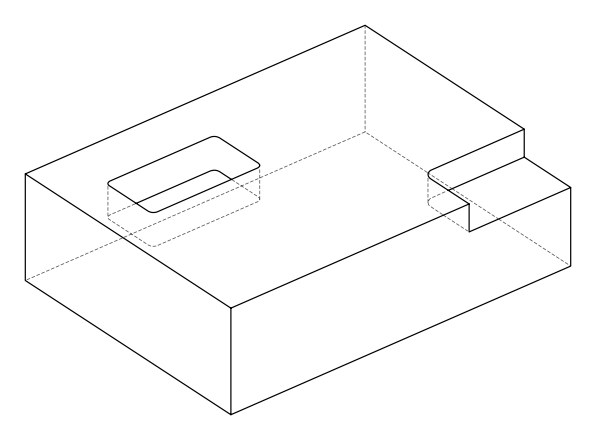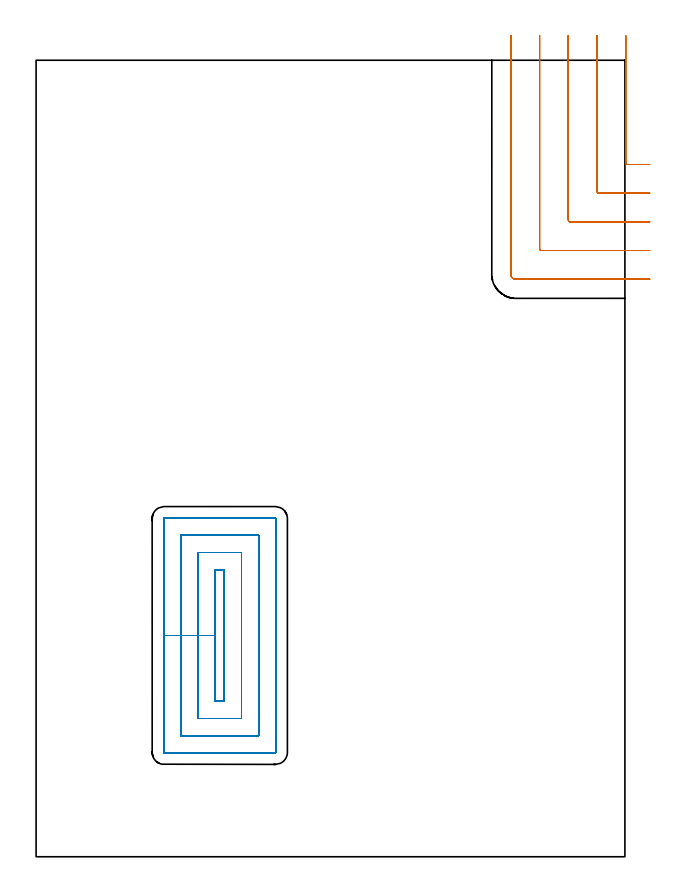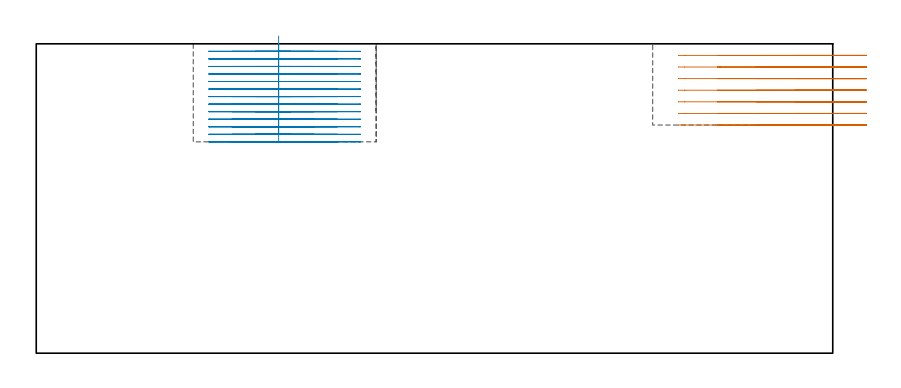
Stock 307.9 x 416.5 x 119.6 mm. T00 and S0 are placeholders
(PLAN: 2 operations, 1 tool changes, 39.2 min)
(1 MILL_CORNER_NOTCH_RECTANGULAR | CORNER_NOTCH_RECTANGULAR | UGT0201_094 | Follow Part, ap 5, ae 75% | 10.75 min | 271084 mm3)
(2 MILL_RECTANGULAR_POCKET | POCKET_RECTANGULAR_STRAIGHT | NXT0201_011 | Follow Part, ap 3, ae 75% | 28.47 min | 359983 mm3)
(TOOL UGT0201_094 | End mill 20 mm | D20 FL38 Z4)
(TOOL NXT0201_011 | ENDMILL 12mm [2P460-1200-NA 1630] | D12 FL38 Z6)
(OP 1 MILL_CORNER_NOTCH_RECTANGULAR)
G17 G21 G94 G90
T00 M6
G54
G17 G0 G90 X308.3 Y429.492 S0 M3
G43 Z129.6 H0
Z115.114
G94 G1 Y426.492 F250.
Y362.994 F500.
G3 X309.294 Y362. R1.
G1 X317.9
X320.9 F250.
G0 Z129.6
X293.3 Y429.5
Z115.114
G1 Y426.5
Y347.994 F500.
G3 X294.294 Y347. R1.
G1 X317.9
X320.9 F250.
G0 Z129.6
X278.3 Y429.5
Z115.114
G1 Y426.5
Y332.995 F500.
G3 X279.295 Y332. R1.
G1 X317.9
X320.9 F250.
G0 Z129.6
X263.3 Y429.5
Z115.114
G1 Y426.5
Y317.995 F500.
G3 X264.295 Y317. R1.
G1 X317.9
X320.9 F250.
G0 Z129.6
X248.3 Y429.5
Z115.114
G1 Y426.5
Y304.4 F500.
G3 X250.7 Y302. R2.4
G1 X317.9
X320.9 F250.
G0 Z129.6
X308.3 Y429.492
Z110.628
G1 Y426.492
Y362.994 F500.
G3 X309.294 Y362. R1.
G1 X317.9
X320.9 F250.
G0 Z129.6
X293.3 Y429.5
Z110.628
G1 Y426.5
Y347.994 F500.
G3 X294.294 Y347. R1.
G1 X317.9
X320.9 F250.
G0 Z129.6
X278.3 Y429.5
Z110.628
G1 Y426.5
Y332.995 F500.
G3 X279.295 Y332. R1.
G1 X317.9
X320.9 F250.
G0 Z129.6
X263.3 Y429.5
Z110.628
G1 Y426.5
Y317.995 F500.
G3 X264.295 Y317. R1.
G1 X317.9
X320.9 F250.
G0 Z129.6
X248.3 Y429.5
Z110.628
G1 Y426.5
Y304.4 F500.
G3 X250.7 Y302. R2.4
G1 X317.9
X320.9 F250.
G0 Z129.6
X308.3 Y429.492
Z106.143
G1 Y426.492
Y362.994 F500.
G3 X309.294 Y362. R1.
G1 X317.9
X320.9 F250.
G0 Z129.6
X293.3 Y429.5
Z106.143
G1 Y426.5
Y347.994 F500.
G3 X294.294 Y347. R1.
G1 X317.9
X320.9 F250.
G0 Z129.6
X278.3 Y429.5
Z106.143
G1 Y426.5
Y332.995 F500.
G3 X279.295 Y332. R1.
G1 X317.9
X320.9 F250.
G0 Z129.6
X263.3 Y429.5
Z106.143
G1 Y426.5
Y317.995 F500.
G3 X264.295 Y317. R1.
G1 X317.9
X320.9 F250.
G0 Z129.6
X248.3 Y429.5
Z106.143
G1 Y426.5
Y304.4 F500.
G3 X250.7 Y302. R2.4
G1 X317.9
X320.9 F250.
G0 Z129.6
X308.3 Y429.492
Z101.657
G1 Y426.492
Y362.994 F500.
G3 X309.294 Y362. R1.
G1 X317.9
X320.9 F250.
G0 Z129.6
X293.3 Y429.5
Z101.657
G1 Y426.5
Y347.994 F500.
G3 X294.294 Y347. R1.
G1 X317.9
X320.9 F250.
G0 Z129.6
X278.3 Y429.5
Z101.657
G1 Y426.5
Y332.995 F500.
G3 X279.295 Y332. R1.
G1 X317.9
X320.9 F250.
G0 Z129.6
X263.3 Y429.5
Z101.657
G1 Y426.5
Y317.995 F500.
G3 X264.295 Y317. R1.
G1 X317.9
X320.9 F250.
G0 Z129.6
X248.3 Y429.5
Z101.657
G1 Y426.5
Y304.4 F500.
G3 X250.7 Y302. R2.4
G1 X317.9
X320.9 F250.
G0 Z129.6
X308.3 Y429.492
Z97.171
G1 Y426.492
Y362.994 F500.
G3 X309.294 Y362. R1.
G1 X317.9
X320.9 F250.
G0 Z129.6
X293.3 Y429.5
Z97.171
G1 Y426.5
Y347.994 F500.
G3 X294.294 Y347. R1.
G1 X317.9
X320.9 F250.
G0 Z129.6
X278.3 Y429.5
Z97.171
G1 Y426.5
Y332.995 F500.
G3 X279.295 Y332. R1.
G1 X317.9
X320.9 F250.
G0 Z129.6
X263.3 Y429.5
Z97.171
G1 Y426.5
Y317.995 F500.
G3 X264.295 Y317. R1.
G1 X317.9
X320.9 F250.
G0 Z129.6
X248.3 Y429.5
Z97.171
G1 Y426.5
Y304.4 F500.
G3 X250.7 Y302. R2.4
G1 X317.9
X320.9 F250.
G0 Z129.6
X308.3 Y429.492
Z92.686
G1 Y426.492
Y362.994 F500.
G3 X309.294 Y362. R1.
G1 X317.9
X320.9 F250.
G0 Z129.6
X293.3 Y429.5
Z92.686
G1 Y426.5
Y347.994 F500.
G3 X294.294 Y347. R1.
G1 X317.9
X320.9 F250.
G0 Z129.6
X278.3 Y429.5
Z92.686
G1 Y426.5
Y332.995 F500.
G3 X279.295 Y332. R1.
G1 X317.9
X320.9 F250.
G0 Z129.6
X263.3 Y429.5
Z92.686
G1 Y426.5
Y317.995 F500.
G3 X264.295 Y317. R1.
G1 X317.9
X320.9 F250.
G0 Z129.6
X248.3 Y429.5
Z92.686
G1 Y426.5
Y304.4 F500.
G3 X250.7 Y302. R2.4
G1 X317.9
X320.9 F250.
G0 Z129.6
X308.3 Y429.492
Z88.2
G1 Y426.492
Y362.994 F500.
G3 X309.294 Y362. R1.
G1 X317.9
X320.9 F250.
G0 Z129.6
X293.3 Y429.5
Z88.2
G1 Y426.5
Y347.994 F500.
G3 X294.294 Y347. R1.
G1 X317.9
X320.9 F250.
G0 Z129.6
X278.3 Y429.5
Z88.2
G1 Y426.5
Y332.995 F500.
G3 X279.295 Y332. R1.
G1 X317.9
X320.9 F250.
G0 Z129.6
X263.3 Y429.5
Z88.2
G1 Y426.5
Y317.995 F500.
G3 X264.295 Y317. R1.
G1 X317.9
X320.9 F250.
G0 Z129.6
X248.3 Y429.5
Z88.2
G1 Y426.5
Y304.4 F500.
G3 X250.7 Y302. R2.4
G1 X317.9
X320.9 F250.
G0 Z129.6
M5
M2
(OP 2 MILL_RECTANGULAR_POCKET)
G17 G21 G94 G90
T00 M6
G54
G17 G0 G90 X93.7 Y137.776 S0 M3
G43 Z129.6 H1
Z122.6
G94 G1 Y115.7 Z116.685 F250.
Y81.3 F500.
X98.4
Y150.1
X93.7
Y115.7
X84.7
Y72.3
X107.4
Y159.1
X84.7
Y115.7
X75.7
Y63.3
X116.4
Y168.1
X75.7
Y115.7
X66.7
Y54.6
G3 X67. Y54.3 R0.3
G1 X125.1
G3 X125.4 Y54.6 R0.3
G1 Y176.8
G3 X125.1 Y177.1 R0.3
G1 X67.
G3 X66.7 Y176.8 R0.3
G1 Y115.7
Y114.7
G0 X93.7 Y137.776 Z119.685
G1 Y115.7 Z113.769 F250.
Y81.3 F500.
X98.4
Y150.1
X93.7
Y115.7
X84.7
Y72.3
X107.4
Y159.1
X84.7
Y115.7
X75.7
Y63.3
X116.4
Y168.1
X75.7
Y115.7
X66.7
Y54.6
G3 X67. Y54.3 R0.3
G1 X125.1
G3 X125.4 Y54.6 R0.3
G1 Y176.8
G3 X125.1 Y177.1 R0.3
G1 X67.
G3 X66.7 Y176.8 R0.3
G1 Y115.7
Y114.7
G0 X93.7 Y137.776 Z116.769
G1 Y115.7 Z110.854 F250.
Y81.3 F500.
X98.4
Y150.1
X93.7
Y115.7
X84.7
Y72.3
X107.4
Y159.1
X84.7
Y115.7
X75.7
Y63.3
X116.4
Y168.1
X75.7
Y115.7
X66.7
Y54.6
G3 X67. Y54.3 R0.3
G1 X125.1
G3 X125.4 Y54.6 R0.3
G1 Y176.8
G3 X125.1 Y177.1 R0.3
G1 X67.
G3 X66.7 Y176.8 R0.3
G1 Y115.7
Y114.7
G0 X93.7 Y137.776 Z113.854
G1 Y115.7 Z107.938 F250.
Y81.3 F500.
X98.4
Y150.1
X93.7
Y115.7
X84.7
Y72.3
X107.4
Y159.1
X84.7
Y115.7
X75.7
Y63.3
X116.4
Y168.1
X75.7
Y115.7
X66.7
Y54.6
G3 X67. Y54.3 R0.3
G1 X125.1
G3 X125.4 Y54.6 R0.3
G1 Y176.8
G3 X125.1 Y177.1 R0.3
G1 X67.
G3 X66.7 Y176.8 R0.3
G1 Y115.7
Y114.7
G0 X93.7 Y137.776 Z110.938
G1 Y115.7 Z105.023 F250.
Y81.3 F500.
X98.4
Y150.1
X93.7
Y115.7
X84.7
Y72.3
X107.4
Y159.1
X84.7
Y115.7
X75.7
Y63.3
X116.4
Y168.1
X75.7
Y115.7
X66.7
Y54.6
G3 X67. Y54.3 R0.3
G1 X125.1
G3 X125.4 Y54.6 R0.3
G1 Y176.8
G3 X125.1 Y177.1 R0.3
G1 X67.
G3 X66.7 Y176.8 R0.3
G1 Y115.7
Y114.7
G0 X93.7 Y137.776 Z108.023
G1 Y115.7 Z102.108 F250.
Y81.3 F500.
X98.4
Y150.1
X93.7
Y115.7
X84.7
Y72.3
X107.4
Y159.1
X84.7
Y115.7
X75.7
Y63.3
X116.4
Y168.1
X75.7
Y115.7
X66.7
Y54.6
G3 X67. Y54.3 R0.3
G1 X125.1
G3 X125.4 Y54.6 R0.3
G1 Y176.8
G3 X125.1 Y177.1 R0.3
G1 X67.
G3 X66.7 Y176.8 R0.3
G1 Y115.7
Y114.7
G0 X93.7 Y137.776 Z105.108
G1 Y115.7 Z99.192 F250.
Y81.3 F500.
X98.4
Y150.1
X93.7
Y115.7
X84.7
Y72.3
X107.4
Y159.1
X84.7
Y115.7
X75.7
Y63.3
X116.4
Y168.1
X75.7
Y115.7
X66.7
Y54.6
G3 X67. Y54.3 R0.3
G1 X125.1
G3 X125.4 Y54.6 R0.3
G1 Y176.8
G3 X125.1 Y177.1 R0.3
G1 X67.
G3 X66.7 Y176.8 R0.3
G1 Y115.7
Y114.7
G0 X93.7 Y137.776 Z102.192
G1 Y115.7 Z96.277 F250.
Y81.3 F500.
X98.4
Y150.1
X93.7
Y115.7
X84.7
Y72.3
X107.4
Y159.1
X84.7
Y115.7
X75.7
Y63.3
X116.4
Y168.1
X75.7
Y115.7
X66.7
Y54.6
G3 X67. Y54.3 R0.3
G1 X125.1
G3 X125.4 Y54.6 R0.3
G1 Y176.8
G3 X125.1 Y177.1 R0.3
G1 X67.
G3 X66.7 Y176.8 R0.3
G1 Y115.7
Y114.7
G0 X93.7 Y137.776 Z99.277
G1 Y115.7 Z93.362 F250.
Y81.3 F500.
X98.4
Y150.1
X93.7
Y115.7
X84.7
Y72.3
X107.4
Y159.1
X84.7
Y115.7
X75.7
Y63.3
X116.4
Y168.1
X75.7
Y115.7
X66.7
Y54.6
G3 X67. Y54.3 R0.3
G1 X125.1
G3 X125.4 Y54.6 R0.3
G1 Y176.8
G3 X125.1 Y177.1 R0.3
G1 X67.
G3 X66.7 Y176.8 R0.3
G1 Y115.7
Y114.7
G0 X93.7 Y137.776 Z96.362
G1 Y115.7 Z90.446 F250.
Y81.3 F500.
X98.4
Y150.1
X93.7
Y115.7
X84.7
Y72.3
X107.4
Y159.1
X84.7
Y115.7
X75.7
Y63.3
X116.4
Y168.1
X75.7
Y115.7
X66.7
Y54.6
G3 X67. Y54.3 R0.3
G1 X125.1
G3 X125.4 Y54.6 R0.3
G1 Y176.8
G3 X125.1 Y177.1 R0.3
G1 X67.
G3 X66.7 Y176.8 R0.3
G1 Y115.7
Y114.7
G0 X93.7 Y137.776 Z93.446
G1 Y115.7 Z87.531 F250.
Y81.3 F500.
X98.4
Y150.1
X93.7
Y115.7
X84.7
Y72.3
X107.4
Y159.1
X84.7
Y115.7
X75.7
Y63.3
X116.4
Y168.1
X75.7
Y115.7
X66.7
Y54.6
G3 X67. Y54.3 R0.3
G1 X125.1
G3 X125.4 Y54.6 R0.3
G1 Y176.8
G3 X125.1 Y177.1 R0.3
G1 X67.
G3 X66.7 Y176.8 R0.3
G1 Y115.7
Y114.7
G0 X93.7 Y137.776 Z90.531
G1 Y115.7 Z84.615 F250.
Y81.3 F500.
X98.4
Y150.1
X93.7
Y115.7
X84.7
Y72.3
X107.4
Y159.1
X84.7
Y115.7
X75.7
Y63.3
X116.4
Y168.1
X75.7
Y115.7
X66.7
Y54.6
G3 X67. Y54.3 R0.3
G1 X125.1
G3 X125.4 Y54.6 R0.3
G1 Y176.8
G3 X125.1 Y177.1 R0.3
G1 X67.
G3 X66.7 Y176.8 R0.3
G1 Y115.7
Y114.7
G0 X93.7 Y137.776 Z87.615
G1 Y115.7 Z81.7 F250.
Y81.3 F500.
X98.4
Y150.1
X93.7
Y115.7
X84.7
Y72.3
X107.4
Y159.1
X84.7
Y115.7
X75.7
Y63.3
X116.4
Y168.1
X75.7
Y115.7
X66.7
Y54.6
G3 X67. Y54.3 R0.3
G1 X125.1
G3 X125.4 Y54.6 R0.3
G1 Y176.8
G3 X125.1 Y177.1 R0.3
G1 X67.
G3 X66.7 Y176.8 R0.3
G1 Y115.7
Y114.7
G0 Z129.6
M5
M2
